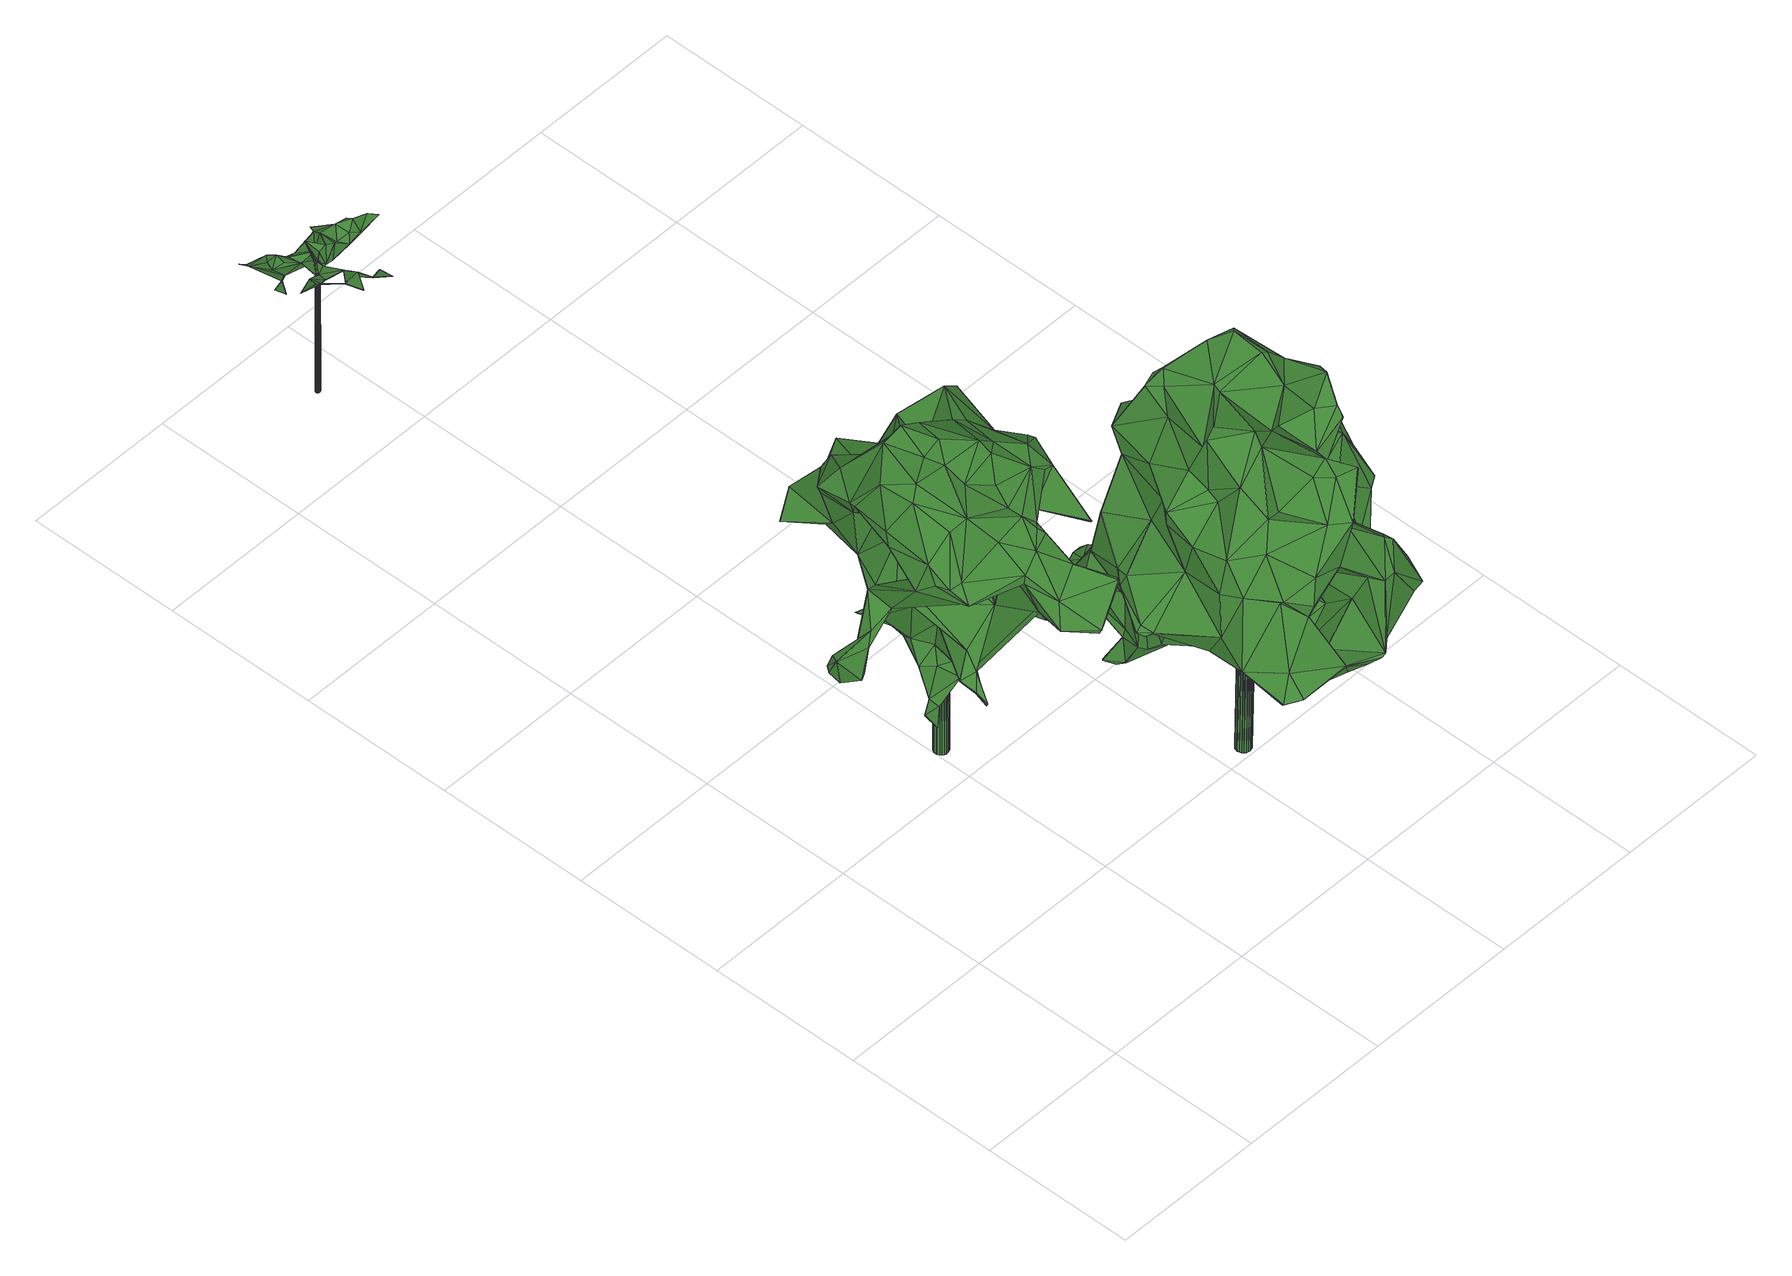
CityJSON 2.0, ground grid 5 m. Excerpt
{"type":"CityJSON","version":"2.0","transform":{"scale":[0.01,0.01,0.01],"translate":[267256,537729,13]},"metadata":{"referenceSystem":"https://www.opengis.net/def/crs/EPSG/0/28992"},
"CityObjects":{
"tree1":{"type":"SolitaryVegetationObject","attributes":{"gtid":289,"crown_width_m":8.34,"crown_median_z":21.53,"crown_r50_m":0.384,"crown_porosity":0.9,"trunk_H_m":8.16,"trunk_DBH_m":0.448,"trunk_radius_m":0.224,"trunk_base_height_m":13.37,"original_gtid":"326"},"geometry":[{"type":"Solid","lod":"3","boundaries":[[[[0,1,2]],[[3,4,5]],[[6,7,8]],[[9,8,7]],[[10,11,12]],[[13,14,15]],[[16,17,18]],[[19,20,21]],[[22,23,24]],[[25,26,27]],[[28,29,30]],[[31,32,33]],[[34,35,36]],[[18,37,38]],[[39,40,28]],[[41,42,43]],[[44,45,46]],[[45,47,48]],[[44,47,45]],[[49,30,29]],[[50,25,27]],[[0,51,52]],[[53,28,54]],[[55,56,57]],[[16,58,17]],[[49,29,59]],[[45,60,61]],[[24,62,22]],[[34,63,35]],[[57,56,64]],[[57,64,19]],[[65,66,40]],[[9,67,17]],[[68,69,70]],[[71,72,73]],[[28,30,54]],[[74,75,76]],[[74,77,75]],[[55,42,56]],[[78,79,80]],[[38,16,18]],[[81,82,83]],[[43,84,41]],[[85,86,87]],[[48,47,88]],[[39,53,89]],[[23,22,90]],[[47,91,88]],[[91,92,88]],[[93,94,91]],[[15,85,95]],[[59,29,28]],[[96,97,98]],[[9,99,100]],[[63,101,102]],[[103,104,101]],[[105,106,107]],[[10,108,109]],[[110,2,96]],[[31,33,111]],[[109,112,92]],[[95,85,113]],[[26,114,27]],[[38,115,16]],[[38,99,115]],[[51,0,98]],[[116,113,87]],[[113,85,87]],[[82,107,106]],[[41,64,42]],[[47,44,93]],[[47,93,91]],[[42,64,56]],[[117,15,14]],[[118,119,120]],[[65,39,121]],[[5,26,122]],[[5,122,3]],[[100,123,124]],[[18,123,37]],[[100,37,123]],[[125,79,126]],[[127,79,125]],[[128,89,13]],[[129,102,130]],[[131,132,133]],[[36,35,63]],[[27,104,50]],[[134,135,87]],[[136,81,83]],[[30,53,54]],[[137,138,139]],[[137,71,138]],[[46,139,44]],[[140,141,142]],[[32,143,144]],[[145,143,32]],[[98,110,96]],[[50,104,103]],[[77,146,75]],[[49,147,30]],[[53,30,147]],[[117,85,15]],[[148,61,60]],[[46,61,148]],[[50,149,25]],[[150,25,149]],[[151,14,13]],[[124,9,100]],[[89,152,121]],[[153,154,155]],[[32,156,145]],[[0,157,1]],[[75,19,158]],[[75,146,19]],[[159,160,161]],[[77,6,57]],[[77,57,146]],[[78,80,6]],[[28,53,39]],[[162,163,164]],[[162,165,163]],[[165,166,163]],[[164,163,166]],[[45,61,46]],[[14,151,117]],[[145,167,143]],[[112,109,108]],[[126,168,169]],[[82,170,83]],[[171,76,172]],[[45,161,60]],[[48,161,45]],[[33,132,131]],[[155,154,173]],[[13,174,151]],[[89,174,13]],[[98,0,110]],[[0,2,110]],[[175,176,177]],[[177,176,178]],[[177,178,175]],[[179,92,43]],[[28,40,59]],[[158,76,75]],[[128,180,174]],[[63,34,103]],[[137,139,148]],[[138,93,139]],[[180,181,182]],[[180,182,183]],[[184,128,13]],[[185,88,179]],[[185,48,88]],[[186,187,188]],[[189,69,190]],[[60,169,148]],[[60,125,169]],[[16,115,58]],[[58,115,9]],[[58,9,17]],[[1,191,128]],[[192,178,176]],[[186,111,187]],[[155,111,186]],[[168,89,193]],[[168,193,169]],[[34,36,158]],[[180,1,181]],[[194,182,181]],[[194,181,157]],[[111,195,187]],[[55,159,185]],[[130,195,129]],[[179,88,92]],[[179,42,55]],[[9,115,99]],[[77,196,144]],[[68,197,69]],[[126,198,199]],[[200,161,160]],[[188,52,97]],[[51,97,52]],[[201,202,203]],[[204,135,134]],[[184,135,204]],[[10,112,108]],[[205,206,207]],[[206,205,208]],[[24,23,209]],[[173,210,155]],[[211,212,12]],[[39,89,121]],[[95,116,15]],[[13,15,116]],[[87,13,116]],[[112,149,50]],[[150,149,112]],[[128,152,89]],[[136,83,213]],[[127,125,214]],[[215,127,214]],[[60,200,126]],[[211,12,216]],[[202,188,187]],[[202,217,188]],[[19,146,57]],[[120,218,81]],[[87,135,13]],[[1,180,191]],[[114,4,219]],[[98,97,51]],[[31,210,153]],[[76,171,220]],[[183,165,162]],[[1,157,181]],[[116,95,113]],[[199,180,221]],[[174,180,199]],[[204,222,2]],[[2,222,223]],[[179,43,42]],[[50,103,224]],[[34,224,103]],[[183,221,180]],[[126,200,198]],[[44,139,93]],[[225,6,226]],[[185,161,48]],[[125,126,169]],[[203,227,194]],[[122,26,25]],[[32,196,228]],[[229,230,153]],[[224,34,20]],[[230,231,156]],[[120,145,230]],[[188,232,186]],[[94,233,91]],[[11,233,94]],[[199,79,127]],[[179,55,185]],[[57,6,55]],[[10,12,150]],[[25,150,234]],[[128,191,180]],[[230,145,231]],[[235,236,192]],[[235,192,107]],[[223,106,119]],[[105,119,106]],[[73,72,237]],[[72,66,65]],[[237,72,65]],[[32,238,133]],[[7,67,9]],[[202,52,217]],[[201,52,202]],[[203,202,187]],[[217,52,188]],[[228,238,32]],[[239,238,228]],[[133,238,240]],[[239,240,238]],[[10,109,11]],[[80,79,199]],[[140,101,104]],[[155,210,111]],[[111,210,31]],[[128,121,152]],[[82,81,235]],[[38,241,99]],[[37,241,38]],[[6,225,7]],[[242,7,225]],[[130,142,227]],[[227,142,141]],[[125,8,243]],[[125,60,8]],[[118,120,229]],[[6,160,55]],[[130,102,101]],[[244,69,189]],[[49,59,245]],[[203,130,227]],[[153,155,186]],[[194,201,203]],[[134,82,222]],[[144,196,32]],[[23,234,212]],[[173,154,153]],[[130,140,142]],[[0,201,157]],[[194,157,201]],[[1,204,2]],[[174,168,121]],[[128,174,121]],[[174,89,168]],[[126,221,168]],[[126,199,221]],[[71,137,147]],[[147,137,193]],[[148,193,137]],[[71,66,72]],[[190,69,197]],[[22,62,90]],[[3,90,62]],[[122,90,3]],[[183,182,62]],[[148,139,46]],[[206,208,80]],[[73,246,71]],[[247,4,62]],[[12,212,150]],[[192,176,248]],[[97,96,249]],[[244,70,69]],[[140,219,141]],[[234,150,212]],[[247,194,4]],[[219,4,194]],[[227,141,219]],[[219,194,227]],[[194,247,182]],[[145,156,231]],[[190,250,189]],[[192,236,178]],[[91,233,92]],[[109,92,233]],[[2,223,96]],[[223,119,249]],[[223,249,96]],[[62,182,247]],[[169,193,148]],[[211,251,209]],[[43,112,84]],[[112,43,92]],[[122,25,234]],[[23,90,122]],[[234,23,122]],[[208,160,80]],[[129,189,102]],[[230,229,120]],[[70,244,239]],[[226,6,77]],[[246,73,237]],[[246,237,209]],[[68,252,74]],[[63,250,36]],[[156,32,31]],[[68,74,220]],[[220,197,68]],[[220,74,76]],[[203,187,195]],[[203,195,130]],[[10,150,112]],[[216,251,211]],[[253,251,216]],[[9,124,243]],[[123,243,124]],[[9,243,8]],[[99,241,100]],[[37,100,241]],[[253,246,209]],[[17,125,243]],[[123,18,243]],[[17,243,18]],[[147,193,53]],[[50,84,112]],[[53,193,89]],[[224,41,84]],[[224,84,50]],[[8,78,6]],[[220,171,197]],[[114,5,4]],[[147,49,66]],[[147,66,71]],[[129,244,189]],[[70,239,228]],[[153,186,118]],[[219,140,114]],[[76,158,36]],[[103,101,63]],[[55,160,159]],[[49,245,66]],[[81,136,120]],[[120,136,145]],[[102,189,250]],[[93,138,246]],[[71,246,138]],[[80,160,6]],[[20,34,21]],[[158,19,21]],[[158,21,34]],[[5,114,26]],[[104,114,140]],[[33,195,111]],[[129,195,244]],[[131,244,195]],[[131,195,33]],[[104,27,114]],[[60,78,8]],[[78,126,79]],[[78,60,126]],[[11,109,233]],[[201,0,52]],[[76,36,172]],[[102,250,63]],[[209,212,211]],[[23,212,209]],[[185,159,161]],[[204,134,222]],[[7,242,67]],[[70,252,68]],[[254,213,83]],[[161,200,60]],[[153,118,229]],[[118,186,119]],[[125,67,214]],[[205,160,208]],[[200,160,205]],[[144,167,226]],[[144,226,77]],[[130,101,140]],[[199,127,215]],[[199,215,174]],[[215,214,151]],[[215,151,174]],[[105,192,248]],[[105,107,192]],[[94,12,11]],[[242,83,170]],[[119,248,120]],[[93,216,94]],[[12,94,216]],[[254,225,167]],[[145,255,167]],[[144,143,167]],[[250,190,172]],[[250,172,36]],[[31,153,156]],[[230,156,153]],[[173,153,210]],[[117,86,85]],[[86,134,87]],[[178,236,175]],[[134,86,82]],[[82,106,222]],[[64,224,20]],[[19,64,20]],[[64,41,224]],[[105,248,119]],[[82,86,170]],[[77,252,196]],[[228,196,252]],[[117,170,86]],[[225,226,167]],[[242,254,83]],[[254,242,225]],[[198,205,199]],[[17,67,125]],[[242,214,67]],[[207,206,256]],[[207,256,257]],[[80,257,206]],[[206,257,256]],[[205,207,257]],[[1,184,204]],[[128,184,1]],[[199,257,80]],[[222,106,223]],[[24,164,62]],[[65,258,237]],[[235,107,82]],[[120,248,218]],[[209,259,24]],[[237,259,209]],[[235,81,236]],[[176,218,248]],[[66,245,40]],[[81,218,236]],[[218,176,236]],[[175,236,176]],[[245,59,40]],[[65,40,39]],[[24,259,162]],[[162,259,237]],[[199,205,257]],[[249,119,232]],[[249,232,188]],[[244,131,260]],[[244,260,239]],[[133,260,131]],[[133,240,260]],[[239,260,240]],[[184,13,135]],[[200,205,198]],[[145,213,255]],[[254,255,213]],[[145,136,213]],[[117,151,170]],[[242,170,214]],[[151,214,170]],[[62,4,3]],[[162,237,258]],[[168,221,258]],[[183,258,221]],[[162,258,183]],[[168,258,121]],[[121,258,65]],[[172,190,197]],[[172,197,171]],[[32,133,132]],[[32,132,33]],[[188,261,249]],[[97,249,261]],[[97,261,188]],[[165,164,166]],[[24,162,164]],[[62,164,183]],[[165,183,164]],[[186,232,119]],[[254,167,255]],[[253,209,251]],[[74,252,77]],[[228,252,70]],[[246,253,93]],[[216,93,253]],[[262,263,264]],[[262,264,265]],[[265,264,266]],[[265,266,267]],[[264,263,268]],[[264,268,266]],[[266,268,269]],[[266,269,267]],[[268,263,270]],[[268,270,269]],[[269,270,271]],[[269,271,267]],[[270,263,272]],[[270,272,271]],[[271,272,273]],[[271,273,267]],[[272,263,274]],[[272,274,273]],[[273,274,275]],[[273,275,267]],[[274,263,276]],[[274,276,275]],[[275,276,277]],[[275,277,267]],[[276,263,278]],[[276,278,277]],[[277,278,279]],[[277,279,267]],[[278,263,280]],[[278,280,279]],[[279,280,281]],[[279,281,267]],[[280,263,282]],[[280,282,281]],[[281,282,283]],[[281,283,267]],[[282,263,284]],[[282,284,283]],[[283,284,285]],[[283,285,267]],[[284,263,286]],[[284,286,285]],[[285,286,287]],[[285,287,267]],[[286,263,288]],[[286,288,287]],[[287,288,289]],[[287,289,267]],[[288,263,290]],[[288,290,289]],[[289,290,291]],[[289,291,267]],[[290,263,292]],[[290,292,291]],[[291,292,293]],[[291,293,267]],[[292,263,294]],[[292,294,293]],[[293,294,295]],[[293,295,267]],[[294,263,296]],[[294,296,295]],[[295,296,297]],[[295,297,267]],[[296,263,298]],[[296,298,297]],[[297,298,299]],[[297,299,267]],[[298,263,300]],[[298,300,299]],[[299,300,301]],[[299,301,267]],[[300,263,302]],[[300,302,301]],[[301,302,303]],[[301,303,267]],[[302,263,304]],[[302,304,303]],[[303,304,305]],[[303,305,267]],[[304,263,306]],[[304,306,305]],[[305,306,307]],[[305,307,267]],[[306,263,308]],[[306,308,307]],[[307,308,309]],[[307,309,267]],[[308,263,310]],[[308,310,309]],[[309,310,311]],[[309,311,267]],[[310,263,262]],[[310,262,311]],[[311,262,265]],[[311,265,267]]]]}]},
"tree2":{"type":"SolitaryVegetationObject","attributes":{"gtid":248,"crown_width_m":9.43,"crown_median_z":20.96,"crown_r50_m":0.386,"crown_porosity":0.889,"trunk_H_m":7.45,"trunk_DBH_m":0.481,"trunk_radius_m":0.241,"trunk_base_height_m":13.51,"original_gtid":"278"},"geometry":[{"type":"Solid","lod":"3","boundaries":[[[[312,313,314]],[[315,316,317]],[[318,319,320]],[[321,322,323]],[[324,325,326]],[[314,327,312]],[[328,329,330]],[[331,332,333]],[[334,335,336]],[[337,338,339]],[[340,341,342]],[[343,344,345]],[[346,347,348]],[[349,350,351]],[[352,353,354]],[[355,356,357]],[[321,358,359]],[[360,361,362]],[[363,364,365]],[[366,367,368]],[[369,370,371]],[[369,372,370]],[[373,374,375]],[[345,376,377]],[[333,332,378]],[[333,378,349]],[[379,380,319]],[[320,319,380]],[[359,381,321]],[[365,364,382]],[[383,384,385]],[[386,387,388]],[[386,388,389]],[[390,391,392]],[[393,394,395]],[[396,397,398]],[[399,397,396]],[[400,401,402]],[[321,381,322]],[[403,322,381]],[[394,322,403]],[[318,404,405]],[[393,406,407]],[[375,343,373]],[[367,408,409]],[[410,411,412]],[[375,413,410]],[[351,333,349]],[[340,414,415]],[[416,417,353]],[[389,418,419]],[[414,340,342]],[[420,373,343]],[[421,422,423]],[[330,329,424]],[[391,425,392]],[[426,427,417]],[[392,428,390]],[[429,317,430]],[[431,432,365]],[[433,434,386]],[[435,436,437]],[[388,360,438]],[[419,433,389]],[[338,439,347]],[[440,400,441]],[[442,441,400]],[[321,323,358]],[[443,329,328]],[[444,445,446]],[[447,448,362]],[[449,330,450]],[[363,451,382]],[[452,428,392]],[[415,453,454]],[[455,456,423]],[[455,423,457]],[[322,394,323]],[[436,458,459]],[[460,431,365]],[[461,462,457]],[[463,391,464]],[[400,402,442]],[[465,449,466]],[[467,430,369]],[[444,446,468]],[[315,469,470]],[[471,314,472]],[[355,473,474]],[[421,469,422]],[[403,395,394]],[[475,476,477]],[[335,468,446]],[[402,439,478]],[[479,480,481]],[[482,483,484]],[[485,486,340]],[[330,487,328]],[[329,488,424]],[[389,388,418]],[[458,489,490]],[[458,490,491]],[[324,492,325]],[[415,414,493]],[[494,493,495]],[[318,405,496]],[[434,433,497]],[[416,394,393]],[[498,416,499]],[[356,500,357]],[[495,501,494]],[[382,450,365]],[[351,502,333]],[[503,371,370]],[[503,370,504]],[[455,475,456]],[[477,456,475]],[[505,479,404]],[[506,422,469]],[[389,433,386]],[[489,507,508]],[[509,383,385]],[[418,510,419]],[[415,454,340]],[[341,510,414]],[[342,341,414]],[[511,512,513]],[[385,514,509]],[[469,515,470]],[[516,517,518]],[[359,358,519]],[[417,520,353]],[[374,499,413]],[[382,364,363]],[[424,460,330]],[[374,413,375]],[[491,459,458]],[[331,410,332]],[[521,522,464]],[[424,488,431]],[[424,431,460]],[[523,438,360]],[[472,524,471]],[[525,519,420]],[[526,527,528]],[[396,529,399]],[[504,530,531]],[[345,377,343]],[[357,500,532]],[[457,423,461]],[[395,352,354]],[[493,508,507]],[[434,516,511]],[[497,516,434]],[[525,445,519]],[[533,534,535]],[[521,447,536]],[[521,536,537]],[[443,328,487]],[[473,538,539]],[[439,402,401]],[[540,439,401]],[[377,376,541]],[[435,415,501]],[[415,494,501]],[[313,542,462]],[[495,435,501]],[[419,497,433]],[[468,334,444]],[[415,493,494]],[[506,543,527]],[[506,527,453]],[[332,410,413]],[[365,432,363]],[[462,544,545]],[[437,544,462]],[[366,546,367]],[[547,546,366]],[[519,445,444]],[[548,402,478]],[[340,486,341]],[[354,353,520]],[[549,479,348]],[[469,421,550]],[[390,464,391]],[[537,387,386]],[[496,398,551]],[[419,510,497]],[[352,395,509]],[[498,323,394]],[[465,466,451]],[[520,417,427]],[[531,530,552]],[[523,412,508]],[[523,553,412]],[[315,554,469]],[[555,483,482]],[[517,497,485]],[[437,462,461]],[[461,423,422]],[[504,531,366]],[[556,557,546]],[[517,516,497]],[[317,316,430]],[[485,497,486]],[[382,451,466]],[[440,401,400]],[[518,512,511]],[[429,512,317]],[[480,479,505]],[[558,479,481]],[[463,425,391]],[[559,522,521]],[[456,421,423]],[[475,551,560]],[[518,511,516]],[[440,451,401]],[[540,401,451]],[[561,562,397]],[[561,397,488]],[[541,525,377]],[[420,377,525]],[[444,359,519]],[[537,536,387]],[[352,509,514]],[[554,315,317]],[[396,398,496]],[[396,496,405]],[[558,563,346]],[[463,513,564]],[[512,429,513]],[[312,327,565]],[[566,312,565]],[[463,464,513]],[[464,522,513]],[[466,450,382]],[[449,450,466]],[[567,568,339]],[[368,465,569]],[[451,569,465]],[[451,440,569]],[[453,527,526]],[[336,570,571]],[[522,386,434]],[[522,434,511]],[[359,444,334]],[[363,432,347]],[[393,426,416]],[[467,392,425]],[[548,541,402]],[[484,572,482]],[[443,561,329]],[[562,561,443]],[[348,479,558]],[[346,348,558]],[[573,395,354]],[[573,393,395]],[[396,574,529]],[[416,426,417]],[[460,450,330]],[[559,521,537]],[[437,575,435]],[[461,575,437]],[[525,541,445]],[[437,576,544]],[[420,519,373]],[[564,425,463]],[[326,378,413]],[[577,426,393]],[[556,578,557]],[[366,578,556]],[[332,413,378]],[[372,316,443]],[[579,521,464]],[[460,365,450]],[[567,563,568]],[[409,580,449]],[[488,399,432]],[[581,582,442]],[[440,441,583]],[[584,585,320]],[[436,576,437]],[[586,538,473]],[[474,587,355]],[[458,436,435]],[[552,530,408]],[[326,325,436]],[[326,436,588]],[[458,435,495]],[[493,458,495]],[[458,507,489]],[[493,507,458]],[[356,585,500]],[[575,461,422]],[[575,422,506]],[[523,360,553]],[[457,379,319]],[[405,574,396]],[[428,452,579]],[[371,503,467]],[[392,467,503]],[[535,589,533]],[[488,432,431]],[[338,563,567]],[[462,542,457]],[[532,586,357]],[[399,529,590]],[[554,543,469]],[[387,536,361]],[[473,355,586]],[[320,587,474]],[[585,587,320]],[[356,355,587]],[[585,356,587]],[[360,388,387]],[[532,385,586]],[[319,496,551]],[[319,551,455]],[[566,542,312]],[[313,312,542]],[[357,586,355]],[[420,343,377]],[[388,438,523]],[[388,523,418]],[[327,471,532]],[[545,313,462]],[[533,313,545]],[[563,338,591]],[[563,591,346]],[[449,580,370]],[[541,442,402]],[[533,545,534]],[[393,407,577]],[[409,408,530]],[[592,593,594]],[[410,412,553]],[[582,595,442]],[[569,583,452]],[[440,583,569]],[[480,596,481]],[[481,596,384]],[[333,502,331]],[[548,445,541]],[[585,532,500]],[[404,479,574]],[[566,379,542]],[[565,379,566]],[[477,476,515]],[[592,352,514]],[[581,345,582]],[[558,597,598]],[[558,598,599]],[[519,358,499]],[[600,519,499]],[[470,601,562]],[[569,503,368]],[[452,503,569]],[[556,547,366]],[[579,464,428]],[[428,464,390]],[[457,319,455]],[[381,359,334]],[[558,568,563]],[[593,385,532]],[[472,602,524]],[[603,524,604]],[[351,350,588]],[[447,521,448]],[[385,538,586]],[[384,538,385]],[[605,416,353]],[[499,416,605]],[[605,353,352]],[[384,596,538]],[[435,575,415]],[[573,406,393]],[[326,350,378]],[[588,350,326]],[[426,577,427]],[[573,354,406]],[[577,606,427]],[[378,350,349]],[[443,487,372]],[[487,449,370]],[[487,330,449]],[[335,334,468]],[[467,369,371]],[[606,520,427]],[[403,381,334]],[[506,469,543]],[[524,607,604]],[[503,504,366]],[[314,471,327]],[[315,470,316]],[[443,316,470]],[[520,606,406]],[[520,406,354]],[[407,406,577]],[[577,406,606]],[[338,567,339]],[[453,415,575]],[[453,575,506]],[[519,608,374]],[[499,374,608]],[[487,370,372]],[[379,457,542]],[[343,410,609]],[[343,375,410]],[[511,513,522]],[[473,539,474]],[[505,539,480]],[[496,319,318]],[[593,592,514]],[[610,484,483]],[[593,514,385]],[[452,392,503]],[[503,366,368]],[[334,336,571]],[[491,490,611]],[[564,513,429]],[[562,612,560]],[[562,560,398]],[[398,560,551]],[[409,530,580]],[[363,347,613]],[[614,418,615]],[[614,615,508]],[[442,595,441]],[[543,554,527]],[[616,490,489]],[[517,485,454]],[[340,454,485]],[[346,617,347]],[[408,546,557]],[[370,580,530]],[[370,530,504]],[[430,316,369]],[[372,369,316]],[[327,585,584]],[[327,584,565]],[[559,537,386]],[[559,386,522]],[[549,529,479]],[[479,529,574]],[[593,604,482]],[[603,604,593]],[[408,367,546]],[[338,548,439]],[[478,439,548]],[[533,589,607]],[[534,545,544]],[[534,544,535]],[[436,589,535]],[[607,589,555]],[[482,607,555]],[[337,548,338]],[[335,548,337]],[[367,465,368]],[[363,613,451]],[[544,576,535]],[[441,595,583]],[[367,409,465]],[[449,465,409]],[[613,439,618]],[[439,613,347]],[[482,619,593]],[[593,619,594]],[[484,594,619]],[[508,412,489]],[[411,489,412]],[[344,343,609]],[[344,609,362]],[[373,620,374]],[[362,609,410]],[[621,610,483]],[[621,592,610]],[[605,622,499]],[[605,592,622]],[[413,499,622]],[[413,622,326]],[[533,602,313]],[[524,602,607]],[[602,533,607]],[[314,313,602]],[[314,602,472]],[[585,327,532]],[[616,611,490]],[[592,594,623]],[[610,592,623]],[[610,594,484]],[[610,623,594]],[[497,510,486]],[[341,486,510]],[[360,387,361]],[[362,553,360]],[[362,410,553]],[[331,411,410]],[[624,459,491]],[[499,358,323]],[[498,499,323]],[[622,592,621]],[[622,621,326]],[[455,551,475]],[[345,581,376]],[[556,546,547]],[[404,574,405]],[[502,459,624]],[[351,459,502]],[[436,459,588]],[[351,588,459]],[[383,481,384]],[[480,539,596]],[[562,398,397]],[[404,318,539]],[[404,539,505]],[[320,539,318]],[[474,539,320]],[[548,335,445]],[[446,445,335]],[[498,394,416]],[[345,344,448]],[[362,448,344]],[[329,561,488]],[[510,614,414]],[[493,414,614]],[[510,418,614]],[[493,614,508]],[[483,324,621]],[[483,555,324]],[[621,324,326]],[[605,352,592]],[[596,539,538]],[[555,492,324]],[[589,492,555]],[[436,492,589]],[[325,492,436]],[[430,425,429]],[[430,467,425]],[[564,429,425]],[[338,347,617]],[[403,334,571]],[[482,604,607]],[[443,470,562]],[[451,613,540]],[[613,618,540]],[[439,540,618]],[[600,499,608]],[[600,608,519]],[[335,337,336]],[[570,336,337]],[[581,442,376]],[[541,376,442]],[[362,361,447]],[[488,397,399]],[[536,447,361]],[[619,572,484]],[[619,482,572]],[[532,603,593]],[[471,603,532]],[[512,625,317]],[[554,317,625]],[[524,603,471]],[[591,338,617]],[[591,617,346]],[[347,432,590]],[[612,562,601]],[[612,601,476]],[[476,601,515]],[[470,515,601]],[[549,590,529]],[[347,590,348]],[[549,348,590]],[[475,612,476]],[[515,469,550]],[[456,550,421]],[[477,550,456]],[[515,550,477]],[[383,571,570]],[[509,571,383]],[[436,535,576]],[[584,320,380]],[[565,380,379]],[[584,380,565]],[[558,481,597]],[[383,597,481]],[[599,597,383]],[[531,578,366]],[[552,578,531]],[[408,578,552]],[[408,557,578]],[[491,411,624]],[[491,489,411]],[[411,331,624]],[[502,624,331]],[[527,554,625]],[[625,512,528]],[[625,528,527]],[[448,521,626]],[[452,626,579]],[[579,626,521]],[[491,611,627]],[[517,526,518]],[[616,627,611]],[[491,627,489]],[[616,489,627]],[[383,570,599]],[[570,337,599]],[[599,598,597]],[[454,453,526]],[[454,526,517]],[[526,528,518]],[[512,518,528]],[[582,626,595]],[[583,595,626]],[[452,583,626]],[[345,626,582]],[[345,448,626]],[[523,615,418]],[[508,615,523]],[[519,620,373]],[[519,374,620]],[[612,475,560]],[[339,568,337]],[[395,571,509]],[[395,403,571]],[[568,599,337]],[[558,599,568]],[[432,399,590]],[[628,629,630]],[[628,630,631]],[[631,630,632]],[[631,632,633]],[[630,629,634]],[[630,634,632]],[[632,634,635]],[[632,635,633]],[[634,629,636]],[[634,636,635]],[[635,636,637]],[[635,637,633]],[[636,629,638]],[[636,638,637]],[[637,638,639]],[[637,639,633]],[[638,629,640]],[[638,640,639]],[[639,640,641]],[[639,641,633]],[[640,629,642]],[[640,642,641]],[[641,642,643]],[[641,643,633]],[[642,629,644]],[[642,644,643]],[[643,644,645]],[[643,645,633]],[[644,629,646]],[[644,646,645]],[[645,646,647]],[[645,647,633]],[[646,629,648]],[[646,648,647]],[[647,648,649]],[[647,649,633]],[[648,629,650]],[[648,650,649]],[[649,650,651]],[[649,651,633]],[[650,629,652]],[[650,652,651]],[[651,652,653]],[[651,653,633]],[[652,629,654]],[[652,654,653]],[[653,654,655]],[[653,655,633]],[[654,629,656]],[[654,656,655]],[[655,656,657]],[[655,657,633]],[[656,629,658]],[[656,658,657]],[[657,658,659]],[[657,659,633]],[[658,629,660]],[[658,660,659]],[[659,660,661]],[[659,661,633]],[[660,629,662]],[[660,662,661]],[[661,662,663]],[[661,663,633]],[[662,629,664]],[[662,664,663]],[[663,664,665]],[[663,665,633]],[[664,629,666]],[[664,666,665]],[[665,666,667]],[[665,667,633]],[[666,629,668]],[[666,668,667]],[[667,668,669]],[[667,669,633]],[[668,629,670]],[[668,670,669]],[[669,670,671]],[[669,671,633]],[[670,629,672]],[[670,672,671]],[[671,672,673]],[[671,673,633]],[[672,629,674]],[[672,674,673]],[[673,674,675]],[[673,675,633]],[[674,629,676]],[[674,676,675]],[[675,676,677]],[[675,677,633]],[[676,629,628]],[[676,628,677]],[[677,628,631]],[[677,631,633]]]]}]},
"tree3":{"type":"SolitaryVegetationObject","attributes":{"gtid":470,"crown_width_m":3.71,"crown_median_z":18.65,"crown_r50_m":0.195,"crown_porosity":0.929,"trunk_H_m":5.27,"trunk_DBH_m":0.135,"trunk_radius_m":0.0677,"trunk_base_height_m":13.38,"original_gtid":"534"},"geometry":[{"type":"Solid","lod":"3","boundaries":[[[[678,679,680]],[[681,682,683]],[[684,683,682]],[[685,686,687]],[[686,685,688]],[[689,690,691]],[[680,692,693]],[[694,695,696]],[[697,698,699]],[[700,701,702]],[[703,704,690]],[[690,705,703]],[[706,707,708]],[[709,695,710]],[[680,711,678]],[[690,689,705]],[[712,713,714]],[[714,715,712]],[[704,691,690]],[[716,717,703]],[[718,719,720]],[[721,722,718]],[[715,723,724]],[[725,710,726]],[[727,728,729]],[[730,727,729]],[[726,705,717]],[[723,699,731]],[[732,681,733]],[[734,679,695]],[[716,735,736]],[[737,718,738]],[[724,739,740]],[[730,729,741]],[[738,741,729]],[[738,718,720]],[[742,743,744]],[[707,745,685]],[[746,711,747]],[[688,685,701]],[[748,749,750]],[[735,678,711]],[[744,708,742]],[[706,708,744]],[[744,751,706]],[[692,696,693]],[[752,696,753]],[[721,748,713]],[[742,708,743]],[[752,754,684]],[[753,754,752]],[[740,721,713]],[[755,744,743]],[[736,746,726]],[[681,732,682]],[[710,756,716]],[[691,717,689]],[[688,757,686]],[[721,758,748]],[[718,758,721]],[[759,760,761]],[[741,759,762]],[[741,763,759]],[[707,764,755]],[[680,679,734]],[[765,684,682]],[[692,680,734]],[[735,711,746]],[[766,738,764]],[[738,745,764]],[[720,763,741]],[[693,711,680]],[[723,731,767]],[[723,767,724]],[[700,768,769]],[[767,731,770]],[[770,697,771]],[[698,731,699]],[[772,731,698]],[[746,747,726]],[[697,699,773]],[[697,773,771]],[[733,765,774]],[[765,682,774]],[[760,759,763]],[[738,729,728]],[[738,728,745]],[[731,772,697]],[[731,697,770]],[[698,697,772]],[[766,775,749]],[[770,771,719]],[[709,681,683]],[[730,776,727]],[[708,707,743]],[[743,707,755]],[[702,685,745]],[[702,701,685]],[[734,754,753]],[[719,722,770]],[[766,749,748]],[[752,684,694]],[[707,777,745]],[[778,777,707]],[[681,779,733]],[[709,779,681]],[[682,732,780]],[[769,757,700]],[[736,717,716]],[[722,739,770]],[[707,685,764]],[[689,717,705]],[[678,756,679]],[[722,721,739]],[[740,739,721]],[[718,722,719]],[[745,728,702]],[[682,780,776]],[[691,703,717]],[[760,750,761]],[[767,770,739]],[[773,781,771]],[[716,782,709]],[[736,726,717]],[[780,732,762]],[[780,762,759]],[[747,725,726]],[[783,763,781]],[[686,757,687]],[[687,757,769]],[[740,713,712]],[[748,718,737]],[[765,694,684]],[[784,785,727]],[[746,736,735]],[[727,785,768]],[[684,734,683]],[[714,750,715]],[[715,750,760]],[[719,781,720]],[[694,710,695]],[[786,769,787]],[[704,703,691]],[[730,741,788]],[[701,700,757]],[[701,757,688]],[[719,771,781]],[[715,724,740]],[[715,740,712]],[[733,779,765]],[[699,723,773]],[[711,693,696]],[[696,752,694]],[[711,696,747]],[[687,786,685]],[[764,786,766]],[[769,786,687]],[[764,685,786]],[[692,753,696]],[[696,695,679]],[[726,789,705]],[[705,789,703]],[[716,703,789]],[[716,789,782]],[[683,734,695]],[[683,695,709]],[[738,720,741]],[[755,778,744]],[[751,778,706]],[[751,744,778]],[[706,778,707]],[[727,702,728]],[[767,739,724]],[[745,777,764]],[[764,777,755]],[[696,679,747]],[[682,776,774]],[[732,733,774]],[[790,776,788]],[[732,774,762]],[[710,716,709]],[[789,779,782]],[[709,782,779]],[[710,779,726]],[[789,726,779]],[[694,779,710]],[[765,779,694]],[[778,755,777]],[[784,759,761]],[[730,788,776]],[[760,783,715]],[[785,787,768]],[[774,790,762]],[[790,774,776]],[[776,780,784]],[[776,784,727]],[[684,754,734]],[[784,780,759]],[[735,716,756]],[[735,756,678]],[[790,788,741]],[[768,787,769]],[[715,791,723]],[[773,723,791]],[[720,781,763]],[[679,756,747]],[[710,725,756]],[[747,756,725]],[[714,713,748]],[[714,748,750]],[[737,738,766]],[[737,766,748]],[[775,784,749]],[[718,748,758]],[[775,785,784]],[[727,768,792]],[[702,792,768]],[[702,768,700]],[[727,792,702]],[[783,791,715]],[[785,775,787]],[[787,775,786]],[[786,775,766]],[[763,783,760]],[[750,784,761]],[[790,741,762]],[[734,753,692]],[[750,749,784]],[[781,773,791]],[[781,791,783]],[[793,794,795]],[[793,795,796]],[[796,795,797]],[[796,797,798]],[[795,794,799]],[[795,799,797]],[[797,799,800]],[[797,800,798]],[[799,794,801]],[[799,801,800]],[[800,801,802]],[[800,802,798]],[[801,794,803]],[[801,803,802]],[[802,803,804]],[[802,804,798]],[[803,794,805]],[[803,805,804]],[[804,805,806]],[[804,806,798]],[[805,794,807]],[[805,807,806]],[[806,807,808]],[[806,808,798]],[[807,794,809]],[[807,809,808]],[[808,809,810]],[[808,810,798]],[[809,794,811]],[[809,811,810]],[[810,811,812]],[[810,812,798]],[[811,794,813]],[[811,813,812]],[[812,813,814]],[[812,814,798]],[[813,794,815]],[[813,815,814]],[[814,815,816]],[[814,816,798]],[[815,794,817]],[[815,817,816]],[[816,817,818]],[[816,818,798]],[[817,794,819]],[[817,819,818]],[[818,819,820]],[[818,820,798]],[[819,794,821]],[[819,821,820]],[[820,821,822]],[[820,822,798]],[[821,794,823]],[[821,823,822]],[[822,823,824]],[[822,824,798]],[[823,794,825]],[[823,825,824]],[[824,825,826]],[[824,826,798]],[[825,794,827]],[[825,827,826]],[[826,827,828]],[[826,828,798]],[[827,794,829]],[[827,829,828]],[[828,829,830]],[[828,830,798]],[[829,794,831]],[[829,831,830]],[[830,831,832]],[[830,832,798]],[[831,794,833]],[[831,833,832]],[[832,833,834]],[[832,834,798]],[[833,794,835]],[[833,835,834]],[[834,835,836]],[[834,836,798]],[[835,794,837]],[[835,837,836]],[[836,837,838]],[[836,838,798]],[[837,794,839]],[[837,839,838]],[[838,839,840]],[[838,840,798]],[[839,794,841]],[[839,841,840]],[[840,841,842]],[[840,842,798]],[[841,794,793]],[[841,793,842]],[[842,793,796]],[[842,796,798]]]]}]}
},
"vertices":[
[782,979,681],[678,983,779],[663,904,629],[762,1110,1037],[756,1137,1001],[713,1173,1087],[307,1230,874],[284,1086,837],[206,1099,906],[110,1054,785],[481,1165,1297],[463,1077,1307],[541,1000,1297],[379,862,624],[336,880,608],[351,836,581],[77,1002,720],[118,1015,804],[10,1031,820],[325,1499,937],[404,1456,929],[404,1460,929],[785,1021,1111],[703,973,1182],[744,919,1107],[688,1266,1213],[755,1281,1152],[746,1324,1123],[542,561,870],[633,572,984],[533,543,888],[650,1399,501],[570,1269,584],[663,1353,512],[517,1503,977],[546,1508,944],[506,1520,888],[23,1071,740],[41,1048,705],[534,667,886],[626,607,975],[352,1369,1127],[226,1304,1143],[285,1273,1194],[300,886,1202],[225,895,1127],[232,822,1073],[258,983,1278],[212,1038,1166],[633,574,987],[582,1341,1132],[833,982,591],[810,1048,629],[459,626,883],[531,551,874],[274,1216,1070],[266,1328,1074],[308,1323,930],[110,1024,705],[642,585,979],[205,922,1022],[219,864,1071],[791,995,1029],[577,1479,922],[319,1376,1101],[579,707,973],[567,679,1024],[251,1053,857],[555,1466,718],[630,1495,712],[606,1429,733],[482,736,1098],[547,762,1102],[537,784,1111],[493,1444,715],[340,1452,854],[484,1480,711],[353,1389,845],[229,1091,912],[260,1047,883],[413,1177,908],[385,1078,492],[436,1066,546],[380,1103,586],[424,1225,1178],[351,838,578],[366,876,600],[373,831,566],[243,1088,1288],[471,715,886],[780,1044,1110],[303,1012,1299],[343,1169,1317],[367,885,1207],[417,1012,1285],[357,802,551],[686,887,575],[818,992,584],[804,920,603],[62,1066,745],[27,1083,756],[662,1377,897],[657,1397,857],[584,1338,1011],[734,1355,1036],[511,1055,493],[537,1046,542],[489,1038,464],[462,1186,1290],[414,1171,1331],[756,874,606],[691,1388,512],[467,1218,1245],[360,804,550],[758,1301,1057],[110,1027,704],[361,802,553],[335,882,606],[612,1303,496],[635,1156,478],[507,1175,470],[512,760,871],[727,1118,1117],[10,1034,821],[27,1063,811],[223,1027,869],[311,927,1010],[317,1059,819],[484,887,786],[701,1399,748],[774,1291,851],[766,1222,649],[736,1205,523],[692,1167,627],[400,890,630],[400,888,633],[389,1138,566],[438,736,1037],[433,830,1102],[272,815,1077],[770,1354,978],[767,1252,867],[776,1289,853],[433,1198,659],[485,1291,748],[482,1273,522],[248,1462,884],[480,650,965],[255,772,1030],[552,1216,1114],[601,1153,1227],[389,905,670],[508,760,872],[628,1365,459],[676,1440,445],[705,1416,462],[527,1301,510],[715,1038,786],[444,1500,869],[298,1147,1101],[311,1156,1072],[208,1024,1120],[658,909,1012],[789,818,926],[790,821,927],[788,820,924],[792,819,925],[360,1222,646],[462,837,995],[278,799,1004],[426,1046,649],[515,1504,682],[538,1505,698],[676,1443,446],[480,888,787],[398,1068,301],[435,1068,294],[426,1047,245],[424,1039,335],[222,1181,1170],[546,1019,901],[592,1076,855],[614,1096,976],[657,912,1009],[475,913,746],[227,1167,1162],[716,1286,448],[814,1256,629],[777,1184,548],[632,1497,714],[623,1501,714],[510,1033,840],[484,1015,419],[434,737,1007],[776,1145,841],[810,1257,630],[491,1313,756],[539,1502,695],[357,1003,1079],[441,1040,908],[331,1002,1092],[766,1098,701],[816,1196,682],[830,1192,784],[535,981,675],[366,1042,1083],[412,1220,1051],[368,1044,1086],[315,1156,1073],[664,923,1157],[670,1431,473],[558,973,1255],[608,1011,1236],[375,1166,593],[336,1053,775],[368,1047,771],[444,964,1224],[784,1137,643],[433,1070,408],[739,1225,941],[516,1500,681],[480,893,1013],[528,1033,619],[624,1045,587],[438,1333,1037],[364,1131,792],[451,1245,799],[812,1215,824],[495,1313,757],[493,1319,444],[490,1321,444],[497,1299,498],[738,1202,520],[391,1063,1299],[640,1141,1205],[427,1050,482],[407,1060,363],[558,806,1104],[560,1198,653],[636,1285,816],[595,1176,757],[26,1073,740],[335,1056,774],[144,1030,843],[698,1398,745],[641,587,982],[526,828,1134],[753,1135,999],[482,1031,420],[651,1051,593],[572,1490,733],[537,937,1171],[501,1411,738],[519,873,1141],[357,1199,620],[323,1253,623],[542,1114,1076],[488,1037,961],[512,775,997],[713,919,1113],[710,1188,783],[791,1032,626],[547,1126,38],[525,1125,37],[547,1131,38],[529,1105,854],[528,1111,854],[507,1105,853],[544,1137,38],[526,1117,854],[540,1141,38],[522,1121,854],[536,1145,38],[517,1124,854],[530,1147,38],[512,1127,854],[524,1147,38],[506,1127,854],[519,1146,37],[500,1126,854],[513,1144,37],[495,1124,854],[509,1141,37],[490,1120,853],[505,1136,37],[487,1116,853],[503,1130,37],[485,1110,853],[503,1124,36],[484,1104,853],[503,1119,36],[485,1098,853],[506,1113,36],[487,1093,853],[510,1109,36],[491,1089,853],[514,1105,36],[496,1085,853],[520,1103,36],[501,1083,853],[526,1103,36],[507,1082,853],[531,1104,37],[513,1083,853],[537,1106,37],[518,1086,853],[541,1110,37],[523,1089,853],[545,1114,37],[526,1094,854],[547,1120,37],[528,1100,854],
[809,920,692],[829,887,705],[843,936,686],[749,310,1027],[767,241,1046],[776,309,1137],[777,600,595],[838,682,750],[778,636,576],[1498,777,578],[1419,816,541],[1438,783,589],[1096,778,824],[1095,781,826],[1195,765,880],[840,939,587],[757,83,753],[757,86,750],[808,56,754],[1330,792,1096],[1341,791,1081],[1293,837,1078],[1440,590,520],[1400,461,516],[1402,605,591],[1357,479,627],[1277,285,671],[1281,371,732],[937,759,1377],[980,734,1434],[971,760,1403],[1472,528,957],[1331,477,956],[1333,419,939],[1045,360,651],[1095,229,696],[1044,359,648],[1286,862,1012],[1270,852,999],[1249,882,1030],[1255,801,618],[1262,892,686],[1261,894,682],[794,730,435],[782,770,431],[785,772,429],[1475,710,621],[1523,639,557],[1388,536,1271],[1363,447,1202],[1365,467,1158],[1073,97,696],[1026,60,710],[998,69,710],[1056,299,914],[1141,187,805],[1161,149,897],[852,170,1017],[902,125,955],[907,110,1002],[853,184,1004],[1519,533,873],[1485,674,857],[1512,627,1012],[1342,357,743],[1468,421,822],[1307,839,1003],[735,802,733],[851,753,652],[1509,684,511],[1046,39,726],[1145,598,497],[1035,634,507],[1061,749,521],[1219,509,1342],[1378,500,1281],[1292,577,1345],[1227,577,1418],[1202,223,1237],[1135,240,1237],[1100,146,1155],[1317,932,670],[1356,864,555],[1322,853,580],[873,416,735],[835,261,770],[771,373,765],[949,314,668],[1346,119,763],[1319,124,744],[1383,227,656],[1350,675,483],[874,553,605],[796,552,630],[1255,980,710],[1294,969,704],[1001,230,704],[990,143,754],[1382,632,1039],[1288,730,1033],[1254,550,1110],[1400,728,876],[998,776,1362],[896,844,1195],[1325,913,680],[1290,934,712],[1213,689,1443],[1191,667,1463],[1514,451,815],[679,586,961],[846,651,1004],[692,632,947],[793,90,734],[1042,186,1161],[1314,950,713],[1303,984,734],[1204,223,1233],[910,282,1214],[849,233,1160],[858,162,700],[994,206,696],[1205,578,1431],[1047,586,1391],[974,868,1076],[1038,812,980],[948,801,1019],[1326,592,1297],[1302,192,621],[1213,98,911],[1279,165,946],[1365,191,796],[693,176,864],[1469,483,543],[1435,440,601],[1455,459,532],[1361,424,1173],[1255,400,1061],[968,49,770],[968,48,767],[1141,60,739],[1166,223,1033],[850,663,1210],[954,692,1292],[692,610,859],[673,607,912],[760,794,852],[1039,811,1100],[1223,836,994],[846,104,721],[805,799,964],[811,800,870],[1094,287,1234],[1155,300,1254],[1082,10,762],[1067,9,755],[939,133,1071],[1460,478,524],[777,463,987],[724,281,901],[843,940,585],[875,940,680],[864,711,469],[801,701,454],[653,489,851],[605,450,876],[588,468,889],[1362,239,614],[1019,454,582],[1038,552,498],[1087,569,493],[944,772,709],[1037,652,796],[941,600,690],[968,719,1380],[979,731,1432],[811,113,813],[851,179,700],[1151,637,1155],[1026,755,1043],[1199,735,1006],[1079,798,815],[1035,793,1252],[1003,907,1161],[1014,911,1148],[775,547,652],[1042,602,1414],[1379,793,618],[1391,728,690],[784,772,433],[999,905,1142],[1266,844,1085],[1047,146,1024],[951,181,974],[973,548,532],[836,598,1126],[1010,692,1199],[1180,664,1223],[1206,715,495],[1135,714,1437],[987,401,1413],[880,357,1305],[986,375,1372],[1062,749,525],[628,440,880],[920,490,1419],[899,512,1342],[872,472,1415],[1505,563,670],[1264,943,711],[1247,416,1132],[1111,455,1285],[1306,654,1261],[898,931,678],[1419,470,628],[862,529,1268],[750,508,1204],[866,461,1236],[974,344,656],[947,154,779],[905,265,944],[874,751,478],[885,778,767],[971,641,812],[1085,762,839],[1360,446,1204],[1312,485,1201],[1024,680,517],[924,615,512],[1315,130,742],[1389,352,713],[792,882,709],[763,517,1140],[916,660,929],[849,772,820],[1122,266,744],[1148,351,762],[1352,288,611],[1015,362,639],[613,475,898],[767,511,774],[928,174,772],[1364,554,1212],[757,417,1127],[1078,797,812],[1058,435,780],[962,296,695],[1103,485,615],[1215,528,1175],[719,467,818],[786,209,796],[742,343,793],[1180,402,758],[970,299,1186],[820,875,674],[790,881,706],[1225,393,759],[1192,529,728],[1172,94,912],[1242,585,612],[1308,667,525],[883,635,597],[1272,925,689],[927,467,695],[878,790,1138],[1012,722,985],[1306,986,733],[928,355,864],[1147,341,1055],[956,113,770],[1284,273,809],[1252,246,903],[1259,178,959],[828,731,544],[819,731,520],[874,750,474],[799,703,457],[1223,836,989],[1076,796,815],[1002,230,700],[1149,352,759],[1211,687,653],[1048,728,533],[1059,638,531],[1276,198,943],[1013,613,503],[1139,579,554],[1134,557,592],[1202,570,612],[1460,568,655],[626,440,877],[896,931,681],[879,774,652],[932,793,703],[1285,758,664],[1254,982,713],[932,795,706],[1386,621,793],[1355,573,1015],[1087,569,716],[1129,729,941],[651,462,851],[1120,159,725],[1104,690,1290],[1213,615,1311],[1001,639,1061],[1125,267,741],[1148,180,752],[1023,679,521],[1441,586,844],[1119,646,827],[1306,659,815],[1132,561,594],[1263,818,1071],[871,429,1208],[1179,310,1025],[1197,589,1002],[1099,525,51],[1075,525,51],[1098,531,51],[1108,518,796],[1107,524,796],[1084,518,796],[1096,537,51],[1105,530,796],[1092,542,51],[1101,535,796],[1087,546,51],[1096,539,796],[1082,548,51],[1090,541,796],[1075,549,51],[1084,542,796],[1069,548,51],[1078,541,796],[1063,546,51],[1072,539,796],[1058,542,51],[1067,535,796],[1054,537,51],[1063,530,796],[1052,531,51],[1061,524,796],[1051,525,51],[1060,518,796],[1052,519,51],[1060,512,796],[1054,513,51],[1063,506,796],[1058,508,51],[1067,501,796],[1063,504,51],[1072,497,796],[1069,502,51],[1077,495,796],[1075,501,51],[1084,494,796],[1081,502,51],[1090,495,796],[1087,504,51],[1096,497,796],[1092,508,51],[1101,501,796],[1096,513,51],[1104,506,796],[1098,519,51],[1107,511,796],
[249,3059,695],[230,3129,661],[209,3130,671],[311,3198,620],[314,3222,618],[279,3183,621],[278,3183,619],[253,3423,510],[237,3437,517],[254,3424,511],[236,3436,517],[392,3017,644],[405,3075,619],[392,3018,645],[195,3171,620],[209,3130,669],[271,3151,626],[271,3151,628],[230,3129,659],[559,3222,614],[559,3223,615],[550,3257,603],[268,3362,552],[251,3411,516],[285,3359,512],[367,3066,626],[405,3075,621],[367,3065,624],[349,3370,364],[358,3392,392],[353,3413,347],[318,3126,648],[317,3126,646],[248,3059,693],[460,3361,534],[459,3359,534],[450,3372,545],[494,3321,560],[318,3076,676],[367,3065,625],[443,3273,515],[480,3255,537],[414,3257,523],[462,3286,538],[487,3268,536],[536,3296,567],[535,3317,554],[325,3108,650],[338,3092,631],[344,3308,530],[345,3308,528],[352,3285,525],[333,3245,535],[551,3256,602],[315,3221,619],[312,3198,618],[234,3175,643],[271,3010,687],[318,3076,674],[380,3328,517],[380,3312,495],[505,3279,547],[494,3321,558],[386,3254,531],[354,3413,346],[354,3414,347],[359,3401,353],[333,3357,456],[271,3010,685],[260,3065,680],[435,3345,556],[369,3354,519],[435,3346,558],[350,3369,363],[237,3156,633],[197,3171,620],[234,3174,641],[360,3392,392],[260,3066,681],[251,3411,518],[427,3314,578],[387,3258,603],[427,3314,580],[426,3315,579],[359,3255,598],[415,3251,593],[333,3359,457],[303,3189,610],[369,3355,518],[537,3296,566],[304,3361,555],[293,3387,544],[527,3255,551],[514,3244,564],[560,3223,614],[514,3246,565],[315,3221,617],[345,3348,525],[345,3262,571],[359,3391,392],[350,3369,365],[319,3126,646],[348,3298,619],[480,3255,539],[327,3108,650],[462,3286,540],[384,3294,556],[335,3347,533],[290,3378,516],[303,3369,534],[334,3244,536],[339,3092,632],[346,3260,571],[504,3279,549],[321,3349,522],[382,3275,38],[375,3275,38],[382,3277,38],[369,3264,565],[369,3266,565],[362,3264,565],[381,3279,38],[368,3268,565],[380,3280,38],[367,3269,565],[378,3281,38],[366,3270,565],[377,3282,38],[364,3271,565],[375,3282,38],[362,3271,565],[373,3281,38],[360,3271,565],[372,3281,38],[359,3270,565],[370,3280,38],[358,3269,565],[369,3278,38],[357,3267,564],[368,3277,38],[356,3266,564],[368,3275,38],[356,3264,564],[368,3273,38],[356,3262,564],[369,3271,38],[357,3261,564],[370,3270,38],[358,3259,564],[372,3269,38],[359,3258,564],[373,3269,38],[361,3257,564],[375,3268,38],[363,3257,564],[377,3269,38],[364,3258,564],[378,3269,38],[366,3258,565],[380,3270,38],[367,3259,565],[381,3272,38],[368,3261,565],[382,3273,38],[369,3262,565]
]}
